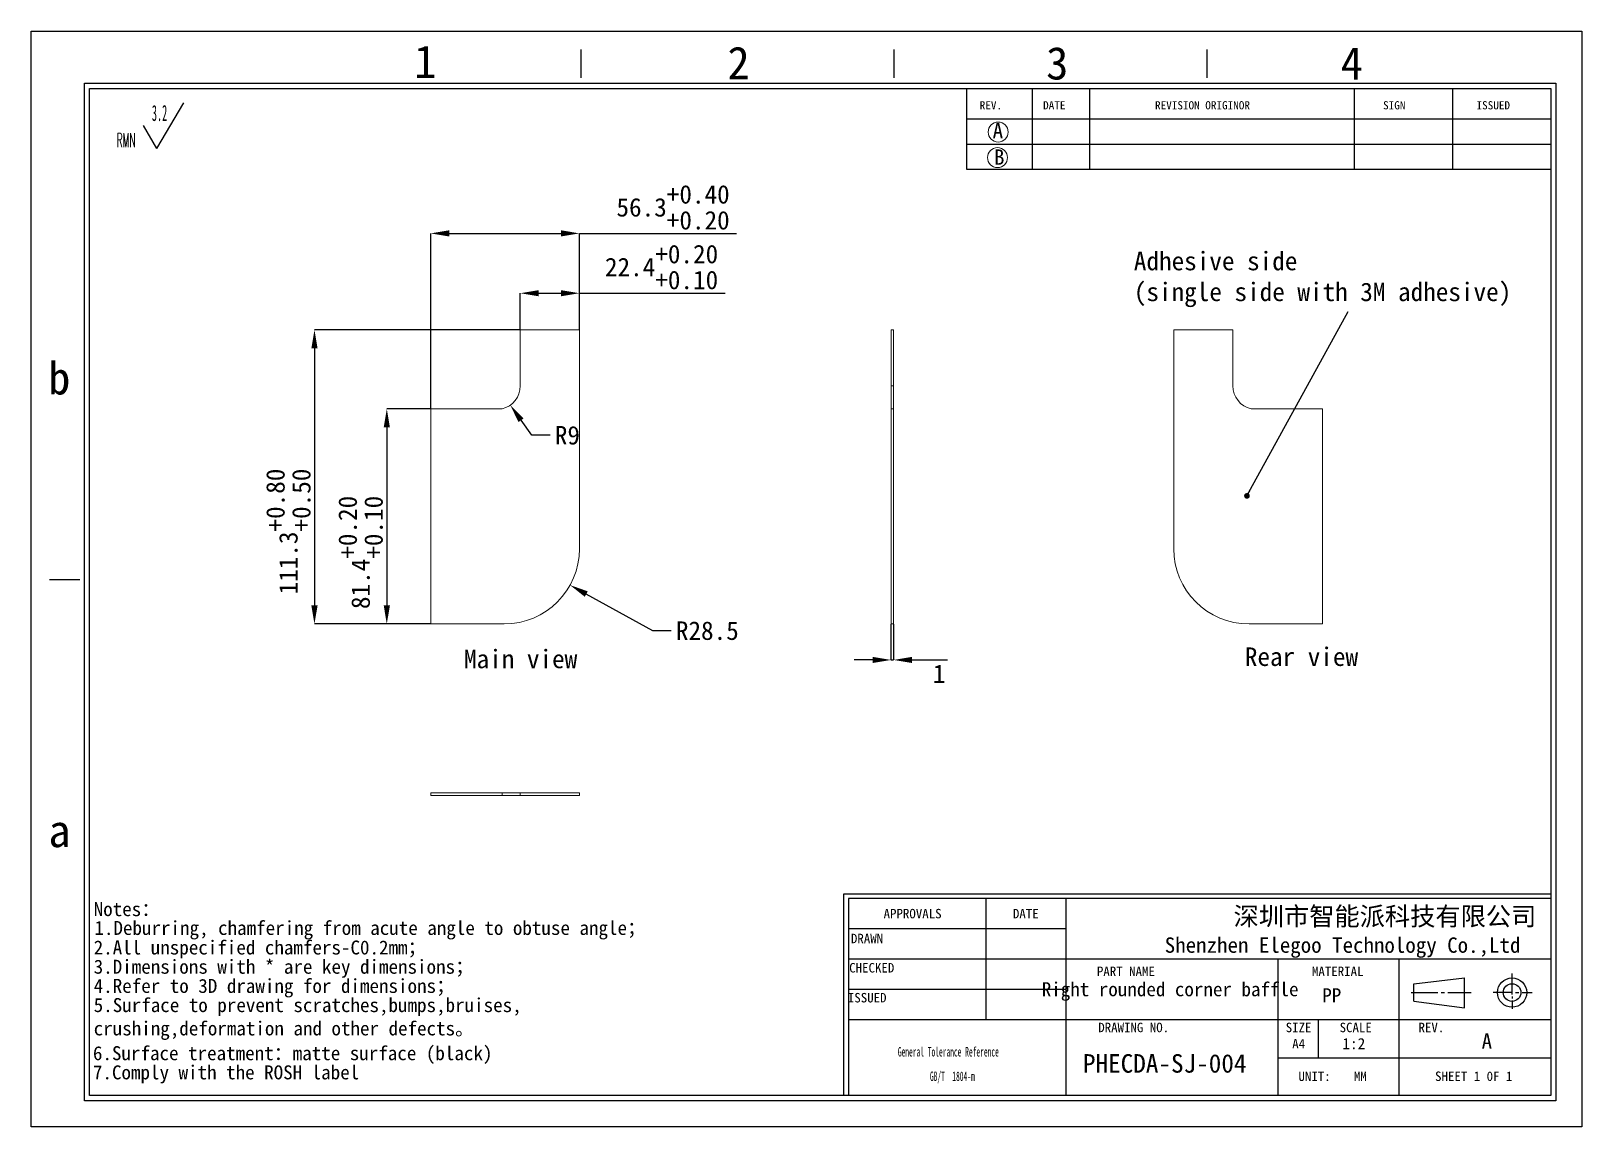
# Model space of a CAD drawing. Header units: millimetres. Extents: x 2 to 295, y 1 to 209.
import ezdxf

# ---------------------------------------------------------------- set-up
doc = ezdxf.new("R2010")
doc.units = ezdxf.units.MM
doc.header["$PDSIZE"] = -1
doc.layers.add('SLD-0', color=179, linetype='Continuous')
doc.styles.add('6', font='simfang.ttf')
doc.styles.add('C', font='simfang.ttf')
doc.styles.add('SLDTEXTSTYLE1', font='TXT', dxfattribs={"width": 0.469, "bigfont": 'bigfont'})
doc.styles.add('SLDTEXTSTYLE2', font='TXT', dxfattribs={"width": 0.469})
doc.styles.add('SLDTEXTSTYLE8', font='TXT', dxfattribs={"width": 0.484})
doc.dimstyles.new('SLDDIMSTYLE0', dxfattribs={"dimtxt": 3.5, "dimasz": 3.5, "dimexe": 0, "dimexo": 0.0625, "dimgap": 0.875, "dimtad": 2, "dimlfac": 2, "dimrnd": 1e-09, "dimzin": 12, "dimdsep": 46, "dimtxsty": 'SLDTEXTSTYLE2', "dimsah": 1, "dimcen": 0.09, "dimadec": 0, "dimazin": 3, "dimtol": 1, "dimtp": 0.2, "dimtm": -0.1, "dimtfac": 1, "dimtofl": 0, "dimtmove": 0, "dimatfit": 3, "dimfxl": 1, "dimfrac": 2, "dimtolj": 1, "dimtzin": 0, "dimarcsym": 0})
doc.dimstyles.new('SLDDIMSTYLE1', dxfattribs={"dimtxt": 3.5, "dimasz": 3.5, "dimexe": 0, "dimexo": 0.0625, "dimgap": 0.875, "dimtad": 0, "dimtih": 1, "dimtoh": 1, "dimlfac": 2, "dimrnd": 1e-09, "dimzin": 12, "dimdsep": 46, "dimtxsty": 'SLDTEXTSTYLE2', "dimsah": 1, "dimcen": 0, "dimadec": 0, "dimazin": 3, "dimtfac": 1, "dimtofl": 0, "dimtmove": 0, "dimatfit": 3, "dimfxl": 1, "dimfrac": 2, "dimtolj": 1, "dimtzin": 12, "dimarcsym": 0})
doc.dimstyles.new('SLDDIMSTYLE2', dxfattribs={"dimtxt": 3.5, "dimasz": 3.5, "dimexe": 0, "dimexo": 0.0625, "dimgap": 0.875, "dimtad": 2, "dimlfac": 2, "dimrnd": 1e-09, "dimzin": 12, "dimdsep": 46, "dimtxsty": 'SLDTEXTSTYLE2', "dimsah": 1, "dimcen": 0.09, "dimadec": 0, "dimazin": 3, "dimtol": 1, "dimtp": 0.8, "dimtm": -0.5, "dimtfac": 1, "dimtofl": 0, "dimtmove": 0, "dimatfit": 3, "dimfxl": 1, "dimfrac": 2, "dimtolj": 1, "dimtzin": 0, "dimarcsym": 0})
doc.dimstyles.new('SLDDIMSTYLE3', dxfattribs={"dimtxt": 3.5, "dimasz": 3.5, "dimexe": 0, "dimexo": 0.0625, "dimgap": 0.875, "dimtad": 2, "dimlfac": 2, "dimrnd": 1e-09, "dimzin": 12, "dimdsep": 46, "dimtxsty": 'SLDTEXTSTYLE2', "dimsah": 1, "dimcen": 0.09, "dimadec": 0, "dimazin": 3, "dimtol": 1, "dimtp": 0.4, "dimtm": -0.2, "dimtfac": 1, "dimtofl": 0, "dimtmove": 0, "dimatfit": 3, "dimfxl": 1, "dimfrac": 2, "dimtolj": 1, "dimtzin": 0, "dimarcsym": 0})
doc.dimstyles.new('SLDDIMSTYLE4', dxfattribs={"dimtxt": 3.5, "dimasz": 3.5, "dimexe": 0, "dimexo": 0.0625, "dimgap": 0.875, "dimtad": 2, "dimlfac": 2, "dimrnd": 1e-09, "dimzin": 12, "dimdsep": 46, "dimtxsty": 'SLDTEXTSTYLE2', "dimsah": 1, "dimcen": 0.09, "dimadec": 0, "dimazin": 3, "dimtfac": 1, "dimtmove": 0, "dimatfit": 0, "dimfxl": 1, "dimfrac": 2, "dimtolj": 1, "dimtzin": 12, "dimarcsym": 0})
doc.dimstyles.new('SLDDIMSTYLE5', dxfattribs={"dimtxt": 0.18, "dimasz": 1.076923, "dimexe": 0, "dimexo": 0.0625, "dimgap": 0, "dimtad": 0, "dimtih": 1, "dimtoh": 1, "dimdec": 0, "dimrnd": 1e-09, "dimzin": 0, "dimdsep": 46, "dimtxsty": 'Standard', "dimblk1": 'DOT', "dimblk2": 'DOT', "dimsah": 1, "dimcen": 0.09, "dimadec": 0, "dimazin": 0, "dimtfac": 1.076923, "dimtdec": 0, "dimtofl": 0, "dimtmove": 0, "dimatfit": 3, "dimldrblk": 'DOT', "dimfxl": 1, "dimfrac": 2, "dimtolj": 1, "dimtzin": 0, "dimarcsym": 0})

# ---------------------------------------------------------------- blocks, each defined once
blk = doc.blocks.new('SW_NOTE_0')
at = {"layer": 'SLD-0', "color": 0, "attachment_point": 1, "style": 'C'}
for s, insert, char_height in [('Notes：', (1.52, 13.35), 2.646), ('1.Deburring, chamfering from acute angle to obtuse angle；', (1.66, 9.79), 2.6458), ('2.All unspecified chamfers-C0.2mm；', (1.52, 6.09), 2.6458), ('3.{\\fSimSun|b0|i0|c134|p2;Dimensions with * are key dimensions}；', (1.52, 2.45), 2.6458), ('4.Refer to 3D drawing for dimensions；', (1.52, -1.18), 2.6458), ('5.Surface to prevent scratches,bumps,bruises,\\Pcrushing,deformation and other defects。', (1.52, -4.81), 2.6458), ('6.Surface treatment：matte surface (black)', (1.38, -13.91), 2.6458), ('7.Comply with the ROSH label', (1.38, -17.54), 2.6458)]:
    blk.add_mtext(s, dxfattribs=dict(at, insert=insert, char_height=char_height))
blk = doc.blocks.new('SW_NOTE_1')
at = {"layer": 'SLD-0', "color": 0}
for q in [(12.74, 9.16), (5.08, 4.83)]:
    blk.add_line((7.63, 0.49), q, dxfattribs=at)
at = {"layer": 'SLD-0', "color": 0, "attachment_point": 1}
for s, insert, char_height, style in [('3.2', (6.67, 8.73), 3.032, 'SLDTEXTSTYLE2'), ('{\\Ftxt,bigfont|c134;RMN}', (0, 3.41), 2.6458, 'SLDTEXTSTYLE1')]:
    blk.add_mtext(s, dxfattribs=dict(at, insert=insert, char_height=char_height, style=style))
blk = doc.blocks.new('SW_NOTE_2')
at = {"layer": 'SLD-0', "color": 0, "char_height": 1.7927, "attachment_point": 2, "style": 'SLDTEXTSTYLE8'}
for s, insert in [('General Tolerance Reference', (12.75, 2.31)), ('GB/T  1804-m', (13.51, -2.32))]:
    blk.add_mtext(s, dxfattribs=dict(at, insert=insert))
blk = doc.blocks.new('_D')
at = {"layer": 'Defpoints', "color": 0}
for p in [(105.38, 159.06), (94.18, 152.12), (105.38, 152.12)]:
    blk.add_point(p, dxfattribs=at)
at = {"layer": 'SLD-0', "color": 0, "lineweight": -2}
for p, q in [((94.18, 152.18), (94.18, 159.06)), ((97.68, 159.06), (101.88, 159.06)), ((105.38, 152.18), (105.38, 159.06)), ((105.38, 159.06), (132.95, 159.06))]:
    blk.add_line(p, q, dxfattribs=at)
at = {"layer": 'SLD-0', "color": 0}
for points in [[(97.68, 159.64), (97.68, 158.48), (94.18, 159.06)], [(101.88, 159.64), (101.88, 158.48), (105.38, 159.06)]]:
    blk.add_solid(points, dxfattribs=at)
at = {"layer": 'SLD-0', "color": 0, "insert": (120.92, 168.22), "char_height": 3.5, "attachment_point": 2, "style": '6'}
blk.add_mtext('\\A1;22.4\\S+0.20^ +0.10;', dxfattribs=at)
blk = doc.blocks.new('_D_1')
at = {"layer": 'Defpoints', "color": 0}
for p in [(89.68, 141.55), (92.29, 137.88)]:
    blk.add_point(p, dxfattribs=at)
at = {"layer": 'SLD-0', "color": 0, "lineweight": -2}
for p, q in [((96.35, 132.17), (94.32, 135.03)), ((99.85, 132.17), (96.35, 132.17))]:
    blk.add_line(p, q, dxfattribs=at)
at = {"layer": 'SLD-0', "color": 0}
blk.add_solid([(94.79, 135.36), (93.84, 134.69), (92.29, 137.88)], dxfattribs=at)
at = {"layer": 'SLD-0', "color": 0, "insert": (100.72, 133.94), "char_height": 3.5, "attachment_point": 1, "style": '6'}
blk.add_mtext('\\A1;R9', dxfattribs=at)
blk = doc.blocks.new('_D_2')
at = {"layer": 'Defpoints', "color": 0}
for p in [(91.13, 110.72), (103.6, 103.83)]:
    blk.add_point(p, dxfattribs=at)
at = {"layer": 'SLD-0', "color": 0, "lineweight": -2}
for p, q in [((119.26, 95.18), (106.67, 102.13)), ((122.76, 95.18), (119.26, 95.18))]:
    blk.add_line(p, q, dxfattribs=at)
at = {"layer": 'SLD-0', "color": 0}
blk.add_solid([(106.95, 102.65), (106.39, 101.62), (103.6, 103.83)], dxfattribs=at)
at = {"layer": 'SLD-0', "color": 0, "insert": (123.63, 96.96), "char_height": 3.5, "attachment_point": 1, "style": '6'}
blk.add_mtext('\\A1;R28.5', dxfattribs=at)
blk = doc.blocks.new('_D_3')
at = {"layer": 'Defpoints', "color": 0}
for p in [(77.23, 137.17), (68.92, 96.47), (77.23, 96.47)]:
    blk.add_point(p, dxfattribs=at)
at = {"layer": 'SLD-0', "color": 0, "lineweight": -2}
for p, q in [((77.17, 137.17), (68.92, 137.17)), ((68.92, 133.67), (68.92, 99.97)), ((77.17, 96.47), (68.92, 96.47))]:
    blk.add_line(p, q, dxfattribs=at)
at = {"layer": 'SLD-0', "color": 0}
for points in [[(68.34, 133.67), (69.51, 133.67), (68.92, 137.17)], [(68.34, 99.97), (69.51, 99.97), (68.92, 96.47)]]:
    blk.add_solid(points, dxfattribs=at)
at = {"layer": 'SLD-0', "color": 0, "insert": (59.76, 110.01), "char_height": 3.5, "attachment_point": 2, "rotation": 90, "style": '6'}
blk.add_mtext('\\A1;81.4\\S+0.20^ +0.10;', dxfattribs=at)
blk = doc.blocks.new('_D_4')
at = {"layer": 'Defpoints', "color": 0}
for p in [(94.18, 152.12), (55.23, 96.47), (77.23, 96.47)]:
    blk.add_point(p, dxfattribs=at)
at = {"layer": 'SLD-0', "color": 0, "lineweight": -2}
for p, q in [((94.12, 152.12), (55.23, 152.12)), ((55.23, 148.62), (55.23, 99.97)), ((77.17, 96.47), (55.23, 96.47))]:
    blk.add_line(p, q, dxfattribs=at)
at = {"layer": 'SLD-0', "color": 0}
for points in [[(54.65, 148.62), (55.82, 148.62), (55.23, 152.12)], [(54.65, 99.97), (55.82, 99.97), (55.23, 96.47)]]:
    blk.add_solid(points, dxfattribs=at)
at = {"layer": 'SLD-0', "color": 0, "insert": (46.09, 113.97), "char_height": 3.5, "attachment_point": 2, "rotation": 90, "style": '6'}
blk.add_mtext('\\A1;111.3\\S+0.80^ +0.50;', dxfattribs=at)
blk = doc.blocks.new('_D_5')
at = {"layer": 'Defpoints', "color": 0}
for p in [(105.38, 170.38), (105.38, 152.12), (77.23, 137.17)]:
    blk.add_point(p, dxfattribs=at)
at = {"layer": 'SLD-0', "color": 0, "lineweight": -2}
for p, q in [((77.23, 137.23), (77.23, 170.38)), ((80.73, 170.38), (101.88, 170.38)), ((105.38, 152.18), (105.38, 170.38)), ((105.38, 170.38), (135.11, 170.38))]:
    blk.add_line(p, q, dxfattribs=at)
at = {"layer": 'SLD-0', "color": 0}
for points in [[(80.73, 170.97), (80.73, 169.8), (77.23, 170.38)], [(101.88, 170.97), (101.88, 169.8), (105.38, 170.38)]]:
    blk.add_solid(points, dxfattribs=at)
at = {"layer": 'SLD-0', "color": 0, "insert": (123.1, 179.52), "char_height": 3.5, "attachment_point": 2, "style": '6'}
blk.add_mtext('\\A1;56.3\\S+0.40^ +0.20;', dxfattribs=at)
blk = doc.blocks.new('_D_6')
at = {"layer": 'Defpoints', "color": 0}
for p in [(164.34, 96.47), (164.84, 96.47), (164.84, 89.67)]:
    blk.add_point(p, dxfattribs=at)
at = {"layer": 'SLD-0', "color": 0, "lineweight": -2}
for p, q in [((164.34, 96.41), (164.34, 89.67)), ((164.84, 96.41), (164.84, 89.67)), ((160.84, 89.67), (157.34, 89.67)), ((164.34, 89.67), (164.84, 89.67)), ((168.34, 89.67), (175.05, 89.67))]:
    blk.add_line(p, q, dxfattribs=at)
at = {"layer": 'SLD-0', "color": 0}
for points in [[(160.84, 90.25), (160.84, 89.08), (164.34, 89.67)], [(168.34, 90.25), (168.34, 89.08), (164.84, 89.67)]]:
    blk.add_solid(points, dxfattribs=at)
at = {"layer": 'SLD-0', "color": 0, "insert": (173.45, 88.79), "char_height": 3.5, "attachment_point": 2, "style": '6'}
blk.add_mtext('\\A1;1', dxfattribs=at)
blk = doc.blocks.new('SW_NOTE_3')
at = {"insert": (-0.86, -2.64), "char_height": 3.5, "width": 141.4875, "attachment_point": 1}
blk.add_mtext('{\\fFangSong|b0|i0|c0|p49;Adhesive side \\P(single side with 3M adhesive)}', dxfattribs=at)
blk = doc.blocks.new('_DOT')
at = {"color": 0, "linetype": 'ByBlock', "lineweight": -2}
blk.add_line((-0.5, 0), (-1, 0), dxfattribs=at)
at = {"color": 0, "linetype": 'ByBlock', "const_width": 0.5}
blk.add_lwpolyline([(-0.25, 0, 1), (0.25, 0, 1)], format="xyb", close=True, dxfattribs=at)

msp = doc.modelspace()

# ---------------------------------------------------------------- linework, layer by layer
at = {"color": 7, "linetype": 'Continuous', "lineweight": 15}
for p, q in [((94.1827, 152.1206), (94.1827, 141.5464)), ((105.3827, 152.1206), (94.1827, 152.1206)), ((105.3827, 110.7206), (105.3827, 152.1206)), ((164.8415, 152.1206), (164.3415, 152.1206)), ((164.3415, 152.1206), (164.3415, 141.5464)), ((164.8415, 152.1206), (164.8415, 141.5464)), ((217.8431, 152.1206), (229.0431, 152.1206)), ((217.8431, 110.7206), (217.8431, 152.1206)), ((229.0431, 152.1206), (229.0431, 141.5464)), ((164.3415, 141.5464), (164.8415, 141.5464)), ((164.3415, 137.1706), (164.3415, 141.5464)), ((164.8415, 141.5464), (164.8415, 137.1706)), ((77.2327, 137.1706), (77.2327, 96.4706)), ((90.7327, 137.1706), (77.2327, 137.1706)), ((164.3415, 96.4706), (164.3415, 137.1706)), ((164.3415, 137.1706), (164.8415, 137.1706)), ((164.8415, 137.1706), (164.8415, 96.4706)), ((245.9931, 137.1706), (232.4931, 137.1706)), ((245.9931, 96.4706), (245.9931, 137.1706)), ((77.2327, 96.4706), (91.1327, 96.4706)), ((164.3415, 96.4706), (164.8415, 96.4706)), ((245.9931, 96.4706), (232.0931, 96.4706)), ((77.2327, 64.5195), (77.2327, 64.0195)), ((77.2327, 64.5195), (90.7327, 64.5195)), ((90.7327, 64.0195), (77.2327, 64.0195)), ((90.7327, 64.0195), (90.7327, 64.5195)), ((90.7327, 64.5195), (94.1827, 64.5195)), ((94.1827, 64.0195), (90.7327, 64.0195)), ((94.1827, 64.0195), (94.1827, 64.5195)), ((105.3827, 64.5195), (94.1827, 64.5195)), ((105.3827, 64.0195), (94.1827, 64.0195)), ((105.3827, 64.0195), (105.3827, 64.5195))]:
    msp.add_line(p, q, dxfattribs=at)
for centre, radius, start, end in [((89.6827, 141.5464), 4.5, 283.493399, 0), ((233.5431, 141.5464), 4.5, 180, 256.506601), ((91.1327, 110.7206), 14.25, 270, 0), ((232.0931, 110.7206), 14.25, 180, 270)]:
    msp.add_arc(centre, radius, start, end, dxfattribs=at)
at = {"layer": 'SLD-0'}
for p, q in [((1.5907, 208.6737), (295.1066, 208.6737)), ((1.5907, 1.2938), (1.5907, 208.6737)), ((295.1066, 208.6737), (295.1066, 1.2938)), ((12.6748, 7.2189), (12.6748, 197.811)), ((12.6748, 197.811), (289.1814, 197.811)), ((252.0174, 197.811), (252.0174, 182.5137)), ((270.5994, 197.811), (270.5994, 182.5137)), ((289.1814, 197.811), (289.1814, 7.2189)), ((289.1814, 7.2189), (12.6748, 7.2189)), ((295.1066, 1.2938), (1.5907, 1.2938))]:
    msp.add_line(p, q, dxfattribs=at)
at = {"layer": 'SLD-0', "color": 6, "linetype": 'Continuous'}
for p, q in [((105.701, 199.786), (105.701, 205.1695)), ((164.9525, 199.786), (164.9525, 205.1695)), ((224.2039, 199.786), (224.2039, 205.1695)), ((11.6873, 6.2314), (11.6873, 198.7985)), ((11.6873, 198.7985), (290.1689, 198.7985)), ((290.1689, 198.7985), (290.1689, 6.2314)), ((10.8046, 104.8527), (5.0681, 104.8527)), ((290.1689, 6.2314), (11.6873, 6.2314))]:
    msp.add_line(p, q, dxfattribs=at)
at = {"layer": 'SLD-0', "color": 179, "linetype": 'Continuous'}
for p, q in [((178.6588, 197.811), (178.6588, 182.5137)), ((191.0502, 197.811), (191.0502, 182.5137)), ((201.8863, 197.811), (201.8863, 182.5137)), ((178.6588, 192.0745), (289.1814, 192.0745)), ((178.6588, 187.2941), (289.1814, 187.2941)), ((178.6588, 182.5137), (289.1814, 182.5137)), ((289.1814, 45.3294), (155.3299, 45.3294)), ((155.3299, 45.3294), (155.3299, 7.2189)), ((289.1814, 44.5061), (156.286, 44.5061)), ((156.286, 44.5061), (156.286, 7.2189)), ((182.2808, 44.5061), (182.2808, 21.5602)), ((197.3975, 44.5061), (197.3975, 7.2189)), ((197.3975, 38.7696), (156.286, 38.7696)), ((289.1814, 33.0331), (156.286, 33.0331)), ((237.553, 33.0331), (237.553, 7.2189)), ((260.499, 7.2189), (260.499, 33.0331)), ((263.2552, 28.3538), (272.8879, 29.5382)), ((272.8879, 23.8461), (272.8879, 29.5382)), ((281.8693, 26.3495), (281.8693, 30.3163)), ((197.3975, 27.2966), (156.286, 27.2966)), ((262.7856, 26.7328), (267.8301, 26.7328)), ((263.2552, 25.1064), (263.2552, 28.3538)), ((268.4607, 26.7328), (269.0912, 26.7328)), ((269.7218, 26.7328), (274.1357, 26.7328)), ((281.8693, 26.7328), (278.2684, 26.7328)), ((282.4999, 26.7328), (283.1304, 26.7328)), ((283.761, 26.7328), (285.6527, 26.7328)), ((263.2552, 25.1064), (272.8879, 23.8461)), ((281.8693, 25.9663), (281.8693, 25.5831)), ((281.8693, 25.1998), (281.8693, 23.6668)), ((289.1814, 21.5602), (156.286, 21.5602)), ((245.2016, 21.5602), (245.2016, 14.3895)), ((237.553, 14.3895), (289.1814, 14.3895))]:
    msp.add_line(p, q, dxfattribs=at)
at = {"layer": 'SLD-0', "lineweight": 0}
for centre in [(184.6221, 189.5636), (184.4994, 184.7149)]:
    msp.add_circle(centre, 1.8944, dxfattribs=at)
at = {"layer": 'SLD-0', "color": 179, "linetype": 'Continuous'}
for radius in [2.7714, 1.669]:
    msp.add_circle((281.8693, 26.7328), radius, dxfattribs=at)

# ---------------------------------------------------------------- block references
at = {"layer": 'SLD-0'}
for name, p in [('SW_NOTE_1', (17.795, 185.9568)), ('SW_NOTE_3', (211.1564, 169.5434))]:
    msp.add_blockref(name, p, dxfattribs=at)
at = {"layer": 'SLD-0', "color": 5}
msp.add_blockref('SW_NOTE_0', (11.9301, 30.4905), dxfattribs=at)
at = {"layer": 'SLD-0', "color": 179}
msp.add_blockref('SW_NOTE_2', (162.4379, 14.1109), dxfattribs=at)

# ---------------------------------------------------------------- texts
at = {"layer": 'SLD-0', "style": '6'}
for s, insert, char_height, attachment_point in [('1', (74.111, 205.9712), 6.172, 1), ('2', (133.3881, 205.7276), 6.172, 1), ('3', (193.7066, 205.6655), 6.172, 1), ('4', (249.4405, 205.6593), 6.172, 1), ('A', (183.5778, 191.2862), 2.9034, 1), ('B', (183.8319, 186.2712), 2.9034, 1), ('b', (4.8346, 146.0918), 6.172, 1), ('Main view', (83.5299, 91.6077), 3.5, 1), ('Rear view', (231.3023, 92.0322), 3.5, 1), ('a', (4.8798, 60.4234), 6.172, 1), ('深圳市智能派科技有限公司', (257.8135, 42.9139), 3.5, 2), ('Right rounded corner baffle', (217.1652, 28.676), 2.645833, 2), ('PP', (247.7573, 27.5373), 2.64583, 2), ('A', (276.1139, 18.9954), 2.9104, 1), ('PHECDA-SJ-004', (200.6627, 15.0717), 3.5, 1)]:
    msp.add_mtext(s, dxfattribs=dict(at, insert=insert, char_height=char_height, attachment_point=attachment_point))
at = {"layer": 'SLD-0', "color": 179, "style": '6'}
for s, insert, char_height, attachment_point in [('REV.', (181.1288, 195.4001), 1.55363, 1), ('DATE', (193.1265, 195.4001), 1.55363, 1), ('REVISION ORIGINOR', (214.3082, 195.4001), 1.553633, 1), ('SIGN', (257.4664, 195.4001), 1.55363, 1), ('ISSUED', (275.1481, 195.4001), 1.55363, 1), ('APPROVALS', (168.4266, 42.5627), 1.79265, 2), ('DATE', (189.8496, 42.5627), 1.79265, 2), ('DRAWN', (159.8036, 37.8529), 1.79265, 2), ('Shenzhen Elegoo Technology Co.,Ltd', (249.7983, 37.1647), 2.910417, 2), ('CHECKED', (160.6957, 32.3147), 1.79265, 2), ('PART NAME', (208.7939, 31.6454), 1.79265, 2), ('MATERIAL', (248.8802, 31.6454), 1.79265, 2), ('ISSUED', (159.837, 26.6544), 1.79265, 2), ('DRAWING NO.', (210.268, 21.0216), 1.792654, 2), ('SIZE', (241.4789, 21.0216), 1.79265, 2), ('SCALE', (252.2889, 21.0216), 1.79265, 2), ('REV.', (266.6102, 21.0216), 1.79265, 2), ('A4', (241.4898, 17.9531), 1.79265, 2), ('1:2', (251.93, 18.1206), 2.11667, 2), ('UNIT:', (244.4987, 11.7907), 1.79265, 2), ('MM', (253.1609, 11.7907), 1.79265, 2), ('SHEET 1 0F 1', (274.62, 11.7907), 1.792654, 2)]:
    msp.add_mtext(s, dxfattribs=dict(at, insert=insert, char_height=char_height, attachment_point=attachment_point))

# ---------------------------------------------------------------- dimensions: what is measured, and where the dimension line sits
at = {"layer": 'SLD-0'}
for base, p1, p2, dimstyle, picture, middle in [((105.3827, 170.3826), (77.2327, 137.1706), (105.3827, 152.1206), 'SLDDIMSTYLE3', '_D_5', (123.0986, 170.3826)), ((105.3827, 159.0616), (94.1827, 152.1206), (105.3827, 152.1206), 'SLDDIMSTYLE0', '_D', (120.9177, 159.0616)), ((164.8415, 89.6673), (164.3415, 96.4706), (164.8415, 96.4706), 'SLDDIMSTYLE4', '_D_6', (173.4465, 89.6673))]:
    dim = msp.add_linear_dim(base=base, p1=p1, p2=p2, dimstyle=dimstyle, override={"dimtxsty": '6'}, dxfattribs=at)
    dim.commit()
    dim.dimension.update_dxf_attribs({"geometry": picture, "text_midpoint": middle, "dimtype": 160})
for base, p1, dimstyle, picture, middle in [((55.2327, 96.4706), (94.1827, 152.1206), 'SLDDIMSTYLE2', '_D_4', (55.2327, 113.9683)), ((68.9239, 96.4706), (77.2327, 137.1706), 'SLDDIMSTYLE0', '_D_3', (68.9239, 110.0116))]:
    dim = msp.add_linear_dim(base=base, p1=p1, p2=(77.2327, 96.4706), angle=90, dimstyle=dimstyle, override={"dimtxsty": '6'}, dxfattribs=at)
    dim.commit()
    dim.dimension.update_dxf_attribs({"geometry": picture, "text_midpoint": middle, "dimtype": 160})
dim = msp.add_radius_dim(center=(89.6827, 141.5464), mpoint=(92.2898, 137.8785), dimstyle='SLDDIMSTYLE1', override={"dimtxsty": '6'}, dxfattribs=at)
dim.commit()
dim.dimension.update_dxf_attribs({"geometry": '_D_1', "text_midpoint": (103.0603, 132.173)})
dim = msp.add_radius_dim(center=(91.1327, 110.7206), mpoint=(103.6048, 103.8279), dimstyle='SLDDIMSTYLE1', override={"dimtxsty": '6'}, dxfattribs=at)
dim.commit()
dim.dimension.update_dxf_attribs({"geometry": '_D_2', "text_midpoint": (129.7921, 95.1777), "dimtype": 164})

# ---------------------------------------------------------------- leaders
msp.add_leader([(231.704, 120.7067), (250.8847, 155.5895)], dimstyle='SLDDIMSTYLE5', override={"dimtxsty": '6'}, dxfattribs=at)

doc.saveas('drawing.dxf')
